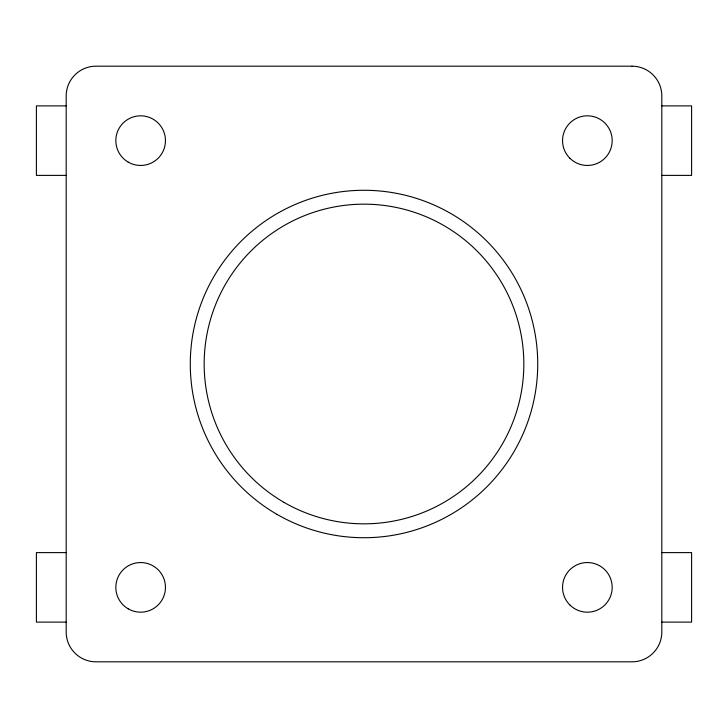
<?xml version="1.0" encoding="UTF-8"?>
<svg xmlns="http://www.w3.org/2000/svg" width="728" height="728" viewBox="0 0 728 728"><rect width="100%" height="100%" fill="white"/><g stroke="black" fill="none" stroke-linecap="round" stroke-linejoin="round"><path stroke-width="1.09" d="M66.184 105.888L36.4 105.888L36.4 175.384L66.184 175.384M661.816 105.888L691.6 105.888L691.6 175.384L661.816 175.384M66.184 552.616L36.4 552.616L36.4 622.112L66.184 622.112M661.816 552.616L691.6 552.616L691.6 622.112L661.816 622.112M632.04 66.184L95.96 66.184A29.784 29.784 0 0 0 66.184 95.96L66.184 632.04A29.784 29.784 0 0 0 95.96 661.816L632.04 661.816A29.784 29.784 0 0 0 661.816 632.04L661.816 95.96A29.784 29.784 0 0 0 632.04 66.184M277.141 514.45A173.728 173.728 0 0 0 537.728 364A173.728 173.728 0 0 0 277.141 213.55A173.728 173.728 0 0 0 277.141 514.45M128.228 162.126A24.816 24.816 0 0 0 165.456 140.641A24.816 24.816 0 0 0 128.228 119.146A24.816 24.816 0 0 0 128.228 162.126M569.815 604.913A24.816 24.816 0 0 0 611.338 593.784A24.816 24.816 0 0 0 580.944 563.39A24.816 24.816 0 0 0 569.815 604.913M128.228 608.854A24.816 24.816 0 0 0 165.456 587.36A24.816 24.816 0 0 0 128.228 565.874A24.816 24.816 0 0 0 128.228 608.854M569.815 158.185A24.816 24.816 0 0 0 611.338 147.056A24.816 24.816 0 0 0 580.944 116.662A24.816 24.816 0 0 0 569.815 158.185M284.084 502.42A159.832 159.832 0 0 0 523.832 364A159.832 159.832 0 0 0 284.084 225.58A159.832 159.832 0 0 0 284.084 502.42"/></g></svg>
